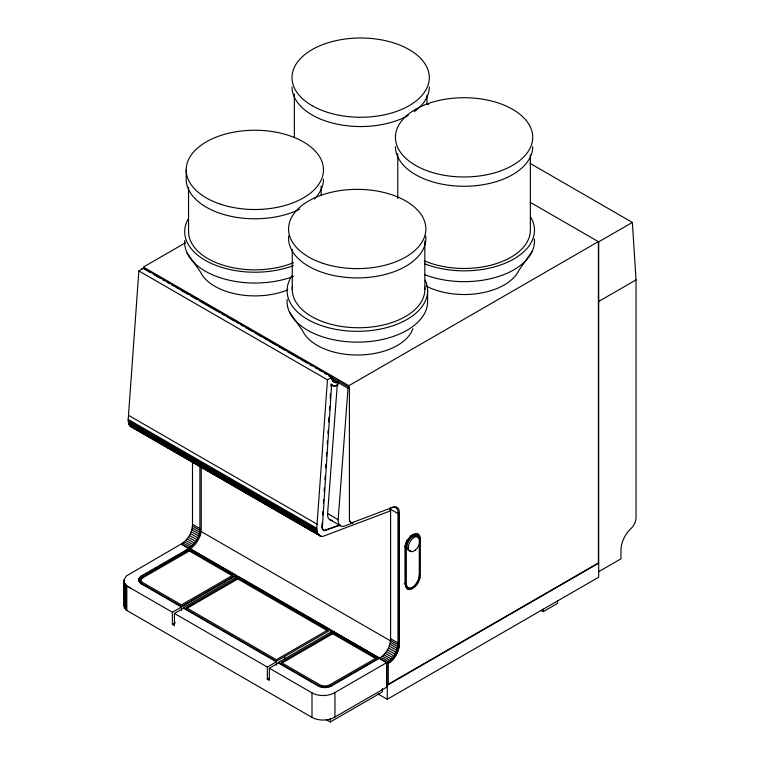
<?xml version="1.0" encoding="UTF-8"?>
<svg xmlns="http://www.w3.org/2000/svg" width="760" height="760" viewBox="0 0 760 760"><rect width="100%" height="100%" fill="white"/><g stroke="black" fill="none" stroke-linecap="round" stroke-linejoin="round"><path stroke-width="1.14" d="M235.78 577.875L235.78 575.035L189.335 548.226L141.398 575.899A9.063 5.234 0 0 0 141.398 583.3L141.398 583.908L181.431 607.021M349.258 520.771A7.704 4.446 -60 0 0 354.084 521.93L392.93 507.224A10.925 6.308 -60 0 1 399.332 512.81L399.161 645.867C397.983 652.774 394.07 659.29 388.284 663.299L388.284 684.275M199.899 465.69L199.899 528.589C199.842 536.38 195.434 544.056 188.832 548.14L181.441 543.875C188.043 539.79 192.46 532.114 192.508 524.324L192.508 461.424M379.525 658.236C386.127 654.151 390.535 646.475 390.592 638.685L390.592 509.323A10.963 6.327 -60 0 0 390.573 507.376M185.497 242.763L143.402 267.064L348.868 385.69L598.367 241.642L598.367 562.98L386.906 685.064L386.906 662.501C393.519 658.417 397.926 650.74 397.983 642.95L397.983 513.589A10.963 6.327 -60 0 0 392.93 507.224M389.832 508.278L389.832 511.119L322.724 536.446L320.929 536.294L130.131 426.189L128.696 423.852L128.202 419.425L138.861 270.94L143.659 268.166L332.243 377.045C331.692 380.276 334.58 383.895 338 382.479L337.801 385.159A9.585 5.538 -60 0 1 331.645 384.437L331.123 384.132L330.97 386.488M320.112 536.019L317.281 532.731L316.777 528.295L327.446 379.81L332.243 377.045M189.202 548.938L181.099 544.075L126.35 575.966L124.023 579.87L124.279 607.173L124.963 608.513L126.806 610.47L311.999 717.392A15.817 9.129 0 0 0 333.431 717.896L386.565 687.239L386.565 662.701L379.164 658.426L331.227 686.109A9.063 5.234 0 0 1 318.402 686.109L278.378 662.995L269.325 668.22L269.325 680.409L267.32 679.25L267.32 667.071L174.439 613.443L174.439 625.632L172.377 624.435L172.377 612.246L126.806 585.941L126.806 610.47M124.279 607.173L124.023 604.409M340.575 525.075L325.755 530.053A6.697 3.867 -60 0 1 321.86 526.775L322.088 523.241M322.63 514.986L322.858 511.451M323.389 503.196L323.617 499.662M324.159 491.406L324.387 487.872M324.919 479.617L325.147 476.083M325.688 467.827L325.916 464.293M326.448 456.038L326.686 452.504M327.218 444.258L327.446 440.714M327.902 433.647L328.139 430.103M328.672 421.857L328.976 417.135M329.441 410.067L329.669 406.534M330.201 398.278L330.505 393.566M326.287 530.356A6.697 3.867 -60 0 1 322.392 527.079L331.645 384.437M330.666 520.058A11.524 6.65 -60 0 1 328.69 518.577L328.225 517.797A11.524 6.65 -60 0 1 327.598 513.589L337.298 384.55M338.152 519.688L348.023 388.274L349.401 387.476L349.401 518.966A7.704 4.446 -60 0 0 353.248 522.756L344.888 525.92A11.524 6.65 -60 0 1 339.245 524.666L338.779 523.887A11.524 6.65 -60 0 1 338.152 519.688L327.598 513.589M386.906 662.501L190.2 548.938C196.897 544.207 201.457 536.085 201.248 527.811L201.248 467.286M199.946 535.923L200.697 533.482M532.076 251.598L518.909 270.284A56.639 32.699 0 0 1 426.094 286.017M141.502 269.04L142.87 268.242L150.375 272.574M337.469 382.175L338.846 381.387M530.1 202.236L598.709 241.841L632.348 222.423L636.034 279.898L636.034 517.55A10.564 6.099 -60 0 1 631.76 527.811A20.045 11.571 -60 0 0 620.986 549.927L620.986 558.809L598.709 571.672M598.709 301.445L636.034 279.898M143.441 575.329L141.398 576.508L141.398 575.899M145.483 574.151L147.516 572.973M149.559 571.795L152.618 570.028M154.66 568.85L156.702 567.672M159.761 565.915L161.794 564.737M163.837 563.559L165.88 562.381M168.939 560.614L170.981 559.436M173.014 558.258L179.141 554.724M182.2 552.957L188.318 549.423M142.709 576.659L189.335 549.736L233.149 575.035L181.431 604.894L142.709 582.54A7.21 4.161 0 0 1 142.709 576.659L142.709 577.875A7.21 4.161 0 0 0 140.6 580.82M142.709 577.875L189.335 550.962L232.132 575.662M141.398 583.3L181.431 606.413L235.78 575.035M172.377 612.246L235.78 575.662M267.32 667.071L276.374 661.836L183.493 608.218L183.493 607.611L237.851 576.222L330.724 629.85L330.724 632.178M174.439 613.443L183.493 608.218M237.851 577.752L186.133 607.611L276.374 659.708L328.082 629.85L237.851 577.752L237.851 578.968L327.056 630.477M187.15 608.237L237.851 578.968M172.377 624.435L175.389 622.697M183.493 607.611L276.374 661.228L330.724 629.85M278.378 662.995L278.378 662.387L332.728 631.009L379.164 657.818L379.164 658.426M332.728 632.529L281.019 662.387L319.722 684.731A7.201 4.151 0 0 0 329.906 684.731L376.523 657.818L332.728 632.529L332.728 633.755L282.026 663.014M267.32 679.25L269.334 678.091M278.378 662.387L318.402 685.491A9.063 5.234 0 0 0 331.227 685.491L379.164 657.818M269.325 668.22L311.999 692.864A15.817 9.129 0 0 0 334.96 692.493L386.565 662.701M598.709 563.179L387.258 685.264L387.258 699.276L378.034 693.956M326.154 719.635L330.258 722L382.346 691.923L382.346 688.361M387.258 699.276L598.709 577.192L598.709 241.841M541.225 610.451L543.276 611.639L557.526 603.411L557.526 600.97M325.755 530.053L338.95 525.179M133.218 427.566L134.14 427.566M132.344 427.424L130.796 426.73M130.843 588.269L127.319 586.387L124.279 582.644M426.541 103.597L428.583 104.776M529.957 163.305L632.348 222.423M153.368 274.303L160.541 278.445M162.593 279.623L164.635 280.81M166.687 281.998L169.765 283.765M171.807 284.952L173.859 286.14M175.911 287.318L178.98 289.094M181.032 290.272L188.204 294.415M190.256 295.602L197.429 299.744M199.481 300.922L219.972 312.759M222.024 313.947L225.093 315.713M227.145 316.901L234.317 321.043M236.369 322.221L238.421 323.409M240.464 324.587L243.542 326.363M245.594 327.55L252.766 331.692M254.819 332.87L261.991 337.012M264.034 338.2L267.111 339.976M269.163 341.154L276.336 345.297M278.388 346.484L285.56 350.626M287.603 351.804L298.88 358.312M300.931 359.499L308.104 363.641M310.147 364.819L312.198 366.006M315.276 367.783L317.319 368.961M319.371 370.148L322.449 371.925M324.501 373.103L326.543 374.291M328.595 375.469L349.401 387.476M329.184 376.257L332.253 378.034M331.322 378.632L348.023 388.274M332.053 379.715L337.174 382.679M332.281 380.38L336.385 382.745M332.566 380.902L335.635 382.679M332.262 380.998L334.941 382.489M337.801 385.159L337.269 384.854A9.585 5.538 -60 0 1 336.015 385.462M138.861 270.94L327.446 379.81M390.592 509.323L397.983 513.589M416.869 533.378A10.706 6.184 -60 0 1 419.311 537.605L420.346 538.194L420.346 575.396A10.659 6.156 -60 0 1 412.803 588.449A10.659 6.156 -60 0 1 405.26 584.098L404.234 583.509M407.398 539.752A9.205 5.32 -60 0 0 405.289 545.832L406.324 546.421L406.324 583.49A9.158 5.292 -60 0 0 412.803 587.233A9.158 5.292 -60 0 0 419.283 576.004L419.311 537.605M404.234 546.307L405.26 546.906L405.26 584.098M329.916 519.716L340.47 525.806M420.346 575.396L419.311 574.797A10.659 6.156 -60 0 1 419.197 576.384M128.497 415.312L317.072 524.191M321.86 526.775L322.392 527.079M128.202 419.425L316.777 528.295M128.165 420.641L316.749 529.52M128.231 421.791L316.815 530.67M128.411 422.864L316.996 531.744M405.298 545.832L405.298 582.892L406.324 583.49M128.696 423.852L317.281 532.731M129.077 424.745L317.661 533.625M129.561 425.524L318.145 534.403M318.725 534.66L320.777 535.847M130.131 426.189L320.929 536.294M192.508 524.324L199.899 528.589M390.592 638.685L397.983 642.95M192.48 526.053L199.861 530.318M390.555 640.414L397.945 644.679M201.086 531.506L390.754 641.012M192.242 527.886L199.623 532.152M390.317 642.247L397.708 646.513M191.805 529.767L199.196 534.033M389.889 644.128L397.28 648.394M191.188 531.677L198.578 535.942M389.272 646.038L396.653 650.303M190.389 533.586L197.78 537.852M388.474 647.947L395.865 652.213M189.439 535.439L196.821 539.704M387.514 649.8L394.905 654.065M188.337 537.225L195.719 541.49M386.412 651.577L393.803 655.842M187.112 538.887L194.493 543.153M385.187 653.248L392.578 657.514M185.782 540.417L193.173 544.683M383.857 654.778L391.248 659.043M184.376 541.775L191.767 546.041M382.46 656.136L389.842 660.402M182.923 542.934L190.314 547.2M380.998 657.295L388.388 661.561M239.257 577.667L246.411 581.799M248.463 582.977L250.505 584.164M253.574 585.931L255.616 587.109M257.659 588.297L259.711 589.475M262.77 591.242L264.822 592.429M266.865 593.607L269.933 595.375M271.976 596.562L274.018 597.74M276.07 598.918L279.138 600.694M281.181 601.872L283.224 603.05M285.266 604.228L288.334 606.005M290.377 607.183L292.429 608.361M294.471 609.548L297.54 611.315M299.582 612.494L305.719 616.037M308.788 617.813L314.916 621.347M322.078 625.48L324.121 626.667M326.163 627.845L329.232 629.612M335.179 633.042L337.221 634.23M339.264 635.408L342.332 637.184M344.385 638.362L351.548 642.494M353.59 643.682L359.727 647.225M362.795 648.992L368.942 652.536M372.01 654.312L374.053 655.49M376.105 656.678L378.147 657.856M332.728 633.755L375.506 658.454M289.474 312.075L302.642 330.771A56.639 32.699 0 0 0 359.195 354.986A56.639 32.699 0 0 0 412.898 328.69M187.093 252.966L200.26 271.662A56.639 32.699 0 0 0 287.812 289.835M543.276 609.197L543.276 611.639M530.366 154.859L530.366 230.195A66.291 38.275 0 0 1 493.696 264.433A66.291 38.275 0 0 1 424.251 260.794M427.614 290.748L427.614 301.577A70.271 40.565 0 0 1 355.519 342.133A70.271 40.565 0 0 1 287.175 299.469M426.94 95.152L426.94 104.566M424.849 241.1L424.849 289.474M399.332 512.81L399.161 645.867A14.981 8.654 -60 0 1 388.284 663.299M397.774 153.681L397.774 198.417M348.868 385.69L348.868 388.065M334.96 692.493L334.96 717.031M331.227 685.491L331.227 686.109M330.258 718.438L330.258 722M321.128 186.162L321.128 195.472M318.402 685.491L318.402 686.109M311.999 692.864L311.999 717.392M294.348 93.974L294.348 137.522M292.258 249.356L292.258 289.474M284.687 656.431L284.687 658.758M276.374 661.228L276.374 665.161M189.335 548.226L189.335 548.834M189.335 549.736L189.335 550.962M188.546 187.321L188.546 231.572A66.291 38.275 0 0 0 224.618 265.639A66.291 38.275 0 0 0 293.578 262.627M186.19 169.879L186.19 179.16A68.647 39.634 0 0 0 226.223 215.184A68.647 39.634 0 0 0 299.63 209.2M181.431 606.413L181.431 610.365M125.98 585.228L125.98 609.767M124.963 583.975L124.963 608.513M124.023 579.87L123.966 605.796M424.735 287.261A66.291 38.275 0 0 1 357.589 327.75A66.291 38.275 0 0 1 292.505 286.149M425.22 280.25A70.271 40.565 0 0 1 353.172 331.246A70.271 40.565 0 0 1 292.106 275.68M425.742 235.98A68.647 39.634 0 0 1 357.219 277.903A68.647 39.634 0 0 1 288.686 235.98M293.445 265.591A70.271 40.565 0 0 1 211.764 263.644A70.271 40.565 0 0 1 188.556 218.386M293.445 276.422A70.271 40.565 0 0 1 219.953 277.647A70.271 40.565 0 0 1 184.794 240.359M323.484 179.16A68.647 39.634 0 0 1 314.288 198.977M534.375 238.982A70.271 40.565 0 0 1 498.655 276.45A70.271 40.565 0 0 1 424.64 274.616M530.613 217.008A70.271 40.565 0 0 1 506.892 262.495A70.271 40.565 0 0 1 424.64 263.796M532.722 146.623A68.647 39.634 0 0 1 464.075 186.257A68.647 39.634 0 0 1 395.428 146.623M429.295 86.915A68.647 39.634 0 0 1 414.181 111.72M408.281 115.453A68.647 39.634 0 0 1 333.792 123.386A68.647 39.634 0 0 1 292.001 86.915M405.26 546.906A10.706 6.184 -60 0 1 412.803 534.631A10.706 6.184 -60 0 1 420.346 538.194M406.324 546.421A9.205 5.32 -60 0 1 412.803 535.866A9.205 5.32 -60 0 1 419.283 538.944M408.538 587.499A9.158 5.292 -60 0 1 405.298 582.892M410.191 536.408A9.205 5.32 -60 0 1 417.915 536.731M419.055 577.201A10.659 6.156 -60 0 1 418.304 579.737M417.952 580.583A10.659 6.156 -60 0 1 406.448 588.392M410.979 550.819A8.236 4.759 -60 0 1 408.927 540.597A8.236 4.759 -60 0 1 418.503 538.716M332.395 520.267A11.524 6.65 -60 0 1 331.502 520.239M141.398 583.908A9.063 5.234 0 0 1 139.954 577.591M141.151 582.417A7.21 4.161 0 0 1 140.847 581.894M335.397 385.662A9.585 5.538 -60 0 1 331.123 384.132M322.895 263.312A68.647 39.634 0 0 0 425.866 228.988A68.647 39.634 0 0 0 322.895 194.664A68.647 39.634 0 0 0 322.895 263.312M220.514 204.202A68.647 39.634 0 0 0 323.484 169.879A68.647 39.634 0 0 0 220.514 135.565A68.647 39.634 0 0 0 220.514 204.202M429.751 171.665A68.647 39.634 0 0 0 532.722 137.341A68.647 39.634 0 0 0 429.751 103.018A68.647 39.634 0 0 0 429.751 171.665M312.103 105.659A68.647 39.634 0 0 0 426.949 87.894A68.647 39.634 0 0 0 342.883 39.349A68.647 39.634 0 0 0 312.103 105.659M415.359 550.069A8.236 4.759 -60 0 0 418.522 537.178A8.236 4.759 -60 0 0 408.642 545.262A8.236 4.759 -60 0 0 415.359 550.069"/></g></svg>
